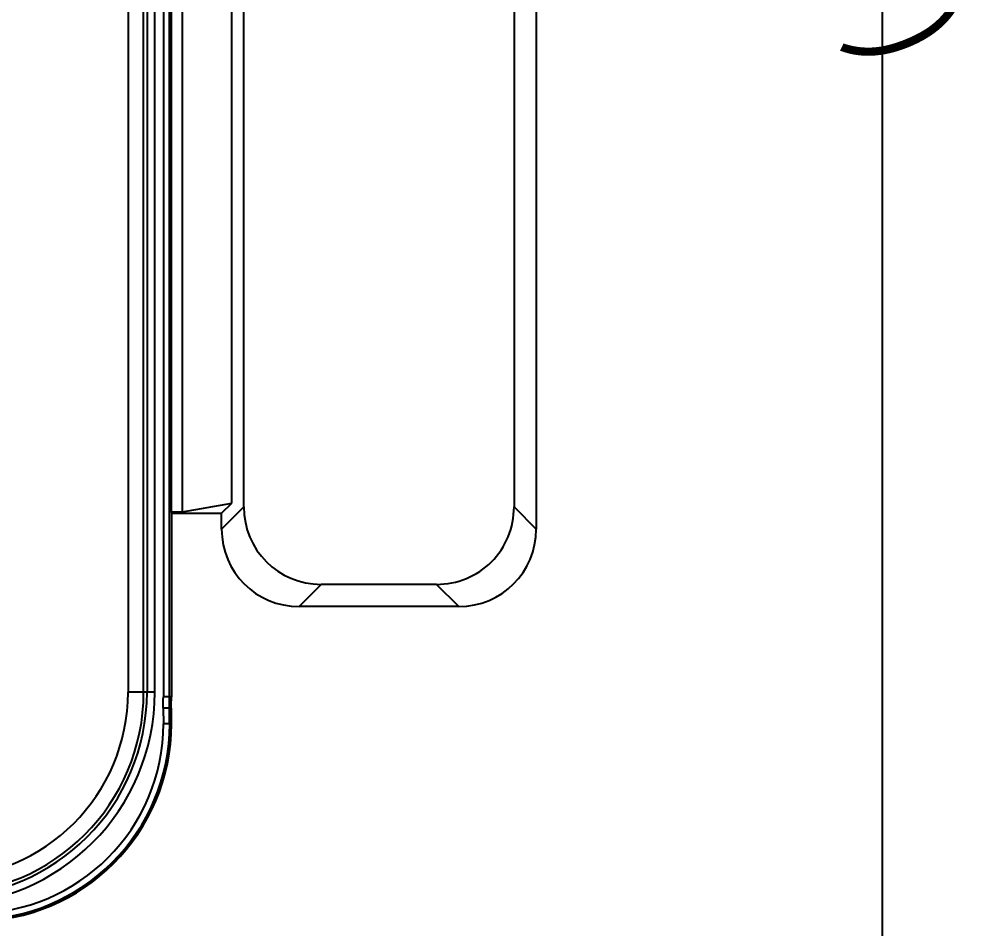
# Model space of a CAD drawing. Header units: millimetres. Extents: x -174 to 1895, y -261 to 458.
# Drawn here: x 273.4 to 335, y 134 to 191.8 of the extents above; entities that cross this region are included whole.
import ezdxf

# ---------------------------------------------------------------- set-up
doc = ezdxf.new("R2010")
doc.units = ezdxf.units.MM
doc.header["$LTSCALE"] = 16.335
doc.header["$PDMODE"] = 3
doc.header["$PDSIZE"] = 0.3125
doc.layers.get('0').update_dxf_attribs({"linetype": 'CONTINUOUS'})
doc.layers.get('Defpoints').update_dxf_attribs({"linetype": 'CONTINUOUS'})
doc.layers.add('202', color=7, linetype='CONTINUOUS')
doc.styles.get("Standard").update_dxf_attribs({"font": 'txt', "width": 0.8})
doc.dimstyles.get("Standard").update_dxf_attribs({"dimtxt": 0.15625, "dimasz": 0.1875, "dimexe": 0.125, "dimexo": 0.0625, "dimtad": 0, "dimtih": 1, "dimtoh": 1, "dimdsep": 46, "dimtxsty": 'Standard', "dimcen": 0.09, "dimadec": 0, "dimazin": 0, "dimtp": 0.01, "dimtm": 0.01, "dimtfac": 1, "dimtofl": 0, "dimtmove": 0, "dimatfit": 3, "dimfxl": 0, "dimtolj": 1, "dimarcsym": 0})

# ---------------------------------------------------------------- blocks, each defined once
blk = doc.blocks.new('*D8')
at = {"color": 6, "lineweight": -2}
blk.add_line((315.482, 224.76), (313.222, 230.318), dxfattribs=at)
at = {"color": 6}
blk.add_solid([(314.148, 230.694), (312.295, 229.941), (310.961, 235.876)], dxfattribs=at)
at = {"layer": 'Defpoints', "color": 0}
for p in [(309.643, 239.118), (310.961, 235.876)]:
    blk.add_point(p, dxfattribs=at)
at = {"color": 4, "insert": (322.724, 206.949), "char_height": 6, "attachment_point": 5, "rotation": 292.12849}
blk.add_mtext('\\A1;∅3.50(镶针)', dxfattribs=at)

msp = doc.modelspace()

# ---------------------------------------------------------------- linework, layer by layer
at = {"layer": '202', "color": 7, "linetype": 'Continuous'}
for p, q in [((328.267, 305.497), (328.267, 84.497)), ((282.56, 279.4), (282.56, 148.75)), ((282.961, 148.75), (282.961, 279.4)), ((281.307, 149.051), (281.307, 278.126)), ((281.52, 278.339), (281.52, 149.051)), ((282.018, 149.051), (282.018, 278.339)), ((280.312, 277.628), (280.312, 149.051)), ((306.267, 199.573), (306.267, 159.421)), ((283.053, 198.485), (283.053, 160.509)), ((283.767, 160.509), (283.767, 198.485)), ((286.909, 161.063), (286.909, 197.931)), ((287.677, 160.831), (287.677, 198.162)), ((304.857, 198.162), (304.857, 160.831)), ((283.767, 160.509), (286.909, 161.063)), ((286.267, 160.421), (286.909, 161.063)), ((283.053, 160.509), (283.767, 160.509)), ((283.053, 160.509), (283.071, 160.421)), ((283.07, 160.421), (283.07, 148.75)), ((283.071, 160.421), (286.267, 160.421)), ((286.267, 159.421), (287.677, 160.831)), ((286.267, 159.421), (286.267, 160.421)), ((304.857, 160.831), (306.267, 159.421)), ((292.601, 155.907), (291.191, 154.497)), ((299.933, 155.907), (292.601, 155.907)), ((301.343, 154.497), (299.933, 155.907)), ((301.343, 154.497), (291.191, 154.497)), ((282.018, 149.051), (280.312, 149.051)), ((283.07, 148.75), (282.56, 148.75)), ((282.55, 148.041), (282.56, 147.041)), ((283.07, 148.041), (282.56, 148.041)), ((282.961, 147.041), (282.961, 148.041)), ((283.07, 147.041), (283.07, 148.041)), ((283.07, 147.041), (282.56, 147.041))]:
    msp.add_line(p, q, dxfattribs=at)
for centre, radius, start in [((268.516, 149.051), 13.502, 270), ((268.516, 149.051), 13.004, 270), ((268.516, 149.051), 12.791, 270), ((268.516, 149.051), 11.796, 270), ((268.817, 148.75), 13.742, 357.04673), ((268.817, 148.75), 14.144, 357.12878), ((268.817, 148.75), 14.253, 357.15251), ((270.526, 147.041), 12.544, 270), ((270.526, 147.041), 12.436, 270), ((270.526, 147.041), 12.034, 270)]:
    msp.add_arc(centre, radius, start, 360, dxfattribs=at)
for centre, major_axis, start_param, end_param in [((292.755, 160.984), (3.644, 3.644), 2.371274, 3.911912), ((299.779, 160.984), (-3.644, 3.644), -3.141593, -2.371274), ((291.344, 159.574), (3.644, 3.644), 2.371274, 3.911912), ((301.19, 159.574), (-3.644, 3.644), 2.371274, 3.911912), ((299.779, 160.984), (3.644, -3.644), -0.770319, 0)]:
    msp.add_ellipse(centre, major_axis=major_axis, ratio=0.970288, start_param=start_param, end_param=end_param, dxfattribs=at)

# ---------------------------------------------------------------- dimensions: what is measured, and where the dimension line sits
dim = msp.add_diameter_dim_2p(p1=(309.643, 239.118), p2=(310.961, 235.876), text='<>(镶针)', dimstyle='Standard', override={"dimtxt": 6, "dimasz": 6, "dimexe": 0, "dimexo": 0, "dimgap": 0, "dimtih": 0, "dimtoh": 0, "dimzin": 0, "dimcen": 0, "dimclrd": 6, "dimclre": 6, "dimclrt": 4, "dimtp": 0, "dimtm": 0, "dimtzin": 0})
dim.commit()
dim.dimension.update_dxf_attribs({"geometry": '*D8', "text_midpoint": (322.724, 206.949)})

doc.saveas('drawing.dxf')
